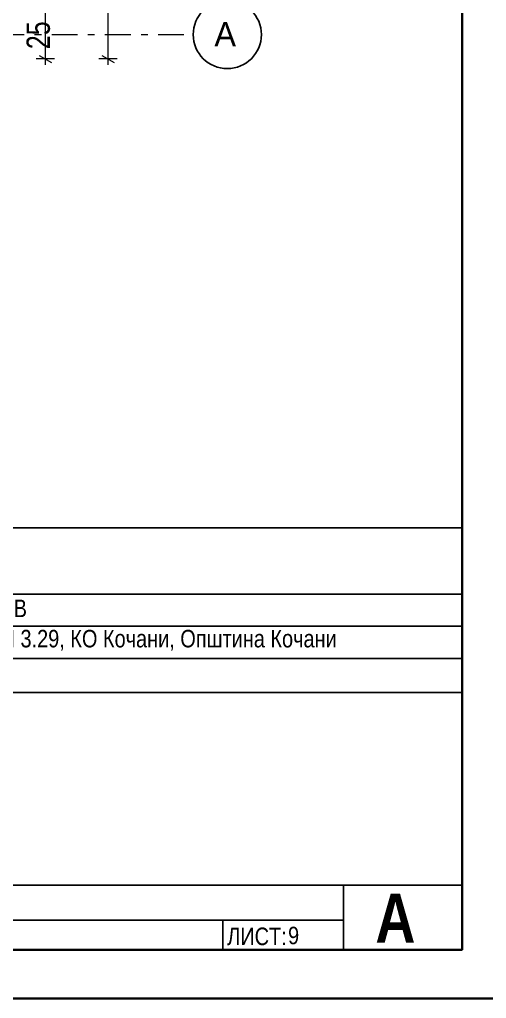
# Model space of a CAD drawing. Extents: x 1230 to 300706, y -1407 to 36108.
# Drawn here: x 254228 to 256626, y 2225 to 7252 of the extents above; entities that cross this region are included whole.
import ezdxf

# ---------------------------------------------------------------- set-up
doc = ezdxf.new("R2010")
doc.units = 0
doc.header["$LTSCALE"] = 5
doc.header["$MEASUREMENT"] = 0
doc.linetypes.add('- Двойно прекъснати линии', pattern=[1093.611073, 529.166651, -211.666656, 141.111112, -211.666656])
for name, color, linetype, lineweight in [('1', 255, 'Continuous', 13), ('41', 7, 'Continuous', 35), ('46', 9, 'Continuous', 35), ('7', 7, 'Continuous', 25), ('85', 254, 'Continuous', 20), ('dimenzija', 7, 'Continuous', 13)]:
    doc.layers.add(name, color=color, linetype=linetype, lineweight=lineweight)
doc.layers.add('4 _ - Фрагмент - Разрез.2D Elements', color=7, linetype='Continuous')
doc.styles.add('GENERATED_STYLE_4', font='arial.ttf')
doc.styles.add('GENERATED_STYLE_5', font='arialbd.ttf')
doc.styles.add('GENERATED_STYLE_6', font='Cambria Math.ttf')

# ---------------------------------------------------------------- blocks, each defined once
blk = doc.blocks.new('ANTETKA')
at = {"layer": '7', "linetype": 'Continuous', "lineweight": 25}
for p, q in [((277494, 4642.6), (272999.5, 4642.6)), ((272999.5, 3796.5), (277494, 3796.5)), ((276271.4, 2627.1), (276271.4, 2475.4))]:
    blk.add_line(p, q, dxfattribs=at)
at = {"layer": '7', "linetype": 'Continuous', "lineweight": 25, "flags": 128}
for points in [[(272999.5, 4301.8), (277494, 4301.8)], [(272999.5, 4136.8), (277494, 4136.8)], [(272999.5, 3971.8), (277494, 3971.8)], [(268494, 2807.6), (277494, 2807.6)], [(276890.9, 2657.6), (276890.9, 2475.4), (276890.9, 2807.6)], [(268494, 2627.1), (276890.9, 2627.1)], [(268494, 2475.4), (277494, 2475.4)]]:
    blk.add_lwpolyline(points, dxfattribs=at)
at = {"layer": '4 _ - Фрагмент - Разрез.2D Elements', "linetype": 'Continuous', "lineweight": 35, "insert": (274373.7, 4064.8), "char_height": 90, "attachment_point": 4, "style": 'GENERATED_STYLE_4'}
blk.add_mtext('\\A1;\\pxql;{\\fCentury Gothic|b0|i0|c204|p34;\\W0.85;КП 15915\\fCentury Gothic|b0|i0|c0|p34;/122\\fCentury Gothic|b0|i0|c204|p34;, ГП 3.29, КО Кочани, Општина Кочани}', dxfattribs=at)
at = {"layer": '41', "linetype": 'Continuous', "lineweight": 35, "char_height": 90, "attachment_point": 4, "style": 'GENERATED_STYLE_4'}
for s, insert in [('\\A1;{\\W0.850000x;\\pql;\\fCentury Gothic|b0|i0|c204|p34;ТОШЕ БОГДАНОВ}', (274372.5, 4215.5)), ('\\A1;{\\W0.850000x;\\pql;\\fCentury Gothic|b0|i0|c204|p34;ЛИСТ: }', (276294.9, 2543.5))]:
    blk.add_mtext(s, dxfattribs=dict(at, insert=insert))
at = {"layer": '46', "color": 254, "linetype": 'Continuous', "lineweight": 35, "insert": (277055.6, 2637.5), "char_height": 250, "attachment_point": 4, "style": 'GENERATED_STYLE_5'}
blk.add_mtext('\\A1;{\\W0.850000x;\\pql;\\fCentury Gothic|b1|i0|c204|p34;А}', dxfattribs=at)

msp = doc.modelspace()

# ---------------------------------------------------------------- linework, layer by layer
at = {"layer": '1', "linetype": '- Двойно прекъснати линии', "lineweight": 13, "ltscale": 0.05}
msp.add_line((254120, 7175.3), (255120, 7175.3), dxfattribs=at)
at = {"layer": '41', "linetype": 'Continuous', "lineweight": 35, "ltscale": 0.1, "flags": 128}
for points in [[(256750.7, 17075.4), (235750.7, 17075.4), (235750.7, 2225.4), (256750.7, 2225.4)], [(256500.7, 16825.4), (237000.7, 16825.4), (237000.7, 2475.4), (256500.7, 2475.4)]]:
    msp.add_lwpolyline(points, close=True, dxfattribs=at)
at = {"layer": '7', "linetype": 'Continuous', "lineweight": 25}
msp.add_circle((255295, 7175.3), 175, dxfattribs=at)
at = {"layer": '85', "linetype": 'Continuous', "lineweight": 20, "ltscale": 0.05}
for p, q in [((254682.4, 7050.3), (254682.4, 13950.3)), ((254360.8, 7050.3), (254360.8, 7300.3)), ((254407.7, 7050.3), (254313.9, 7050.3)), ((254329.5, 7068.3), (254392, 7032.2)), ((254360.8, 7019.7), (254360.8, 7050.3)), ((254729.3, 7050.3), (254635.5, 7050.3)), ((254651.2, 7068.3), (254713.7, 7032.2)), ((254682.4, 7019.7), (254682.4, 7050.3))]:
    msp.add_line(p, q, dxfattribs=at)

# ---------------------------------------------------------------- block references
at = {"layer": 'dimenzija'}
msp.add_blockref('ANTETKA', (-21000, 0), dxfattribs=at)

# ---------------------------------------------------------------- texts
at = {"layer": '1', "linetype": 'Continuous', "lineweight": 13, "insert": (255228.5, 7239.5), "char_height": 125, "attachment_point": 1, "style": 'GENERATED_STYLE_6'}
msp.add_mtext('\\A1;{\\pql;\\pt0;\\fCentury Gothic|b0|i0|c0|p34;А}', dxfattribs=at)
at = {"layer": '1', "linetype": 'Continuous', "lineweight": 13, "insert": (254385.7, 7100.3), "char_height": 120, "attachment_point": 7, "rotation": 90, "style": 'GENERATED_STYLE_6'}
msp.add_mtext('\\A1;{\\W0.800000x;\\pql;\\fCentury Gothic|b0|i0|c0|p34;25}', dxfattribs=at)
at = {"layer": '46', "color": 254, "linetype": 'Continuous', "lineweight": 35, "insert": (255607.1, 2547.9), "char_height": 90, "attachment_point": 4, "style": 'GENERATED_STYLE_4'}
msp.add_mtext('\\A1;\\pxql;{\\fCentury Gothic|b0|i0|c0|p34;\\W0.85;9}', dxfattribs=at)

doc.saveas('drawing.dxf')
